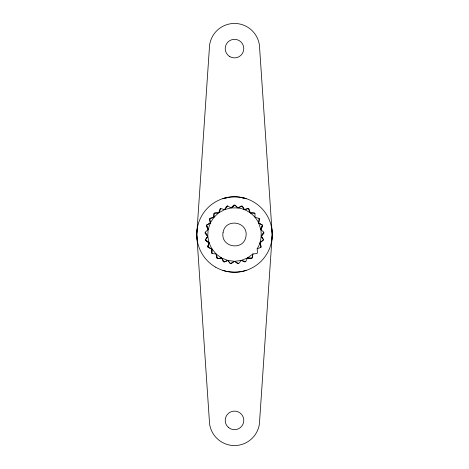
<?xml version="1.0" encoding="UTF-8"?>
<svg xmlns="http://www.w3.org/2000/svg" width="469" height="469" viewBox="0 0 469 469"><rect width="100%" height="100%" fill="white"/><g stroke="black" fill="none" stroke-linecap="round" stroke-linejoin="round"><path stroke-width="0.7" d="M213.794 217.51L214.057 213.407L214.732 212.774L218.566 212.891L224.54 209.643L230.988 207.914L238.012 207.914C246.934 209.192 254.726 214.855 258.7 222.945L260.87 229.622C261.731 236.206 260.899 243.112 257.17 248.758L257.428 252.861L256.836 253.582L252.967 253.946L247.286 258.073L241.265 260.418L234.688 261.344L227.735 260.418L221.714 258.073L216.25 254.128L211.83 248.758L208.91 242.614L205.739 240.462L205.563 239.548L207.761 236.071L208.13 229.622L210.3 222.945L213.934 217.346L218.566 212.891L214.057 213.407L213.794 217.51L209.948 218.372L209.45 219.152L210.3 222.945L206.712 224.979L206.424 225.865L208.13 229.622L205.217 232.19L205.158 233.122L207.779 236.288L205.563 239.548L209.027 242.977L207.726 246.583L208.125 247.427L211.941 248.945L211.572 252.861L212.164 253.582L216.033 253.946L216.86 257.991L217.61 258.536L221.714 258.073L224.118 261.978L227.94 260.465L230.355 263.584L231.281 263.695L234.312 261.344L230.355 263.584L227.735 260.418L224.118 261.978L223.256 261.638L221.714 258.073M211.572 252.861L211.83 248.758L208.125 247.427L208.951 242.801L207.761 236.071L205.217 232.19M263.842 233.122L261.239 236.071L263.437 239.548L260.09 242.614L263.261 240.462L263.437 239.548L261.221 236.288L263.842 233.122L263.783 232.19L260.87 229.622L262.576 225.865L262.288 224.979L258.7 222.945L259.052 218.372L255.066 217.346L254.943 213.407L254.268 212.774L250.434 212.891L254.943 213.407M197.226 228.596L196.763 234.5L209.344 420.394A25.156 25.156 0 0 0 234.5 445.55A25.156 25.156 0 0 0 259.656 420.394L272.237 234.5L259.656 48.606A25.156 25.156 0 0 0 234.5 23.45A25.156 25.156 0 0 0 209.344 48.606L196.763 234.5L197.226 240.404M261.239 236.071L263.783 232.19M271.774 240.404L272.237 234.5L271.774 228.596M252.75 254.128L252.14 257.991L251.39 258.536L247.286 258.073L245.744 261.638L244.882 261.978L241.265 260.418L238.645 263.584L237.719 263.695L234.688 261.344L238.645 263.584M252.967 253.946L252.14 257.991L247.526 257.921L251.39 258.536M258.7 222.945L259.55 219.152L259.052 218.372M207.726 246.583L208.951 242.801L205.739 240.462M220.758 208.541L218.871 212.668L219.943 208.986L220.758 208.541L224.54 209.643L227.647 205.938L230.988 207.914L234.037 205.129L234.963 205.129L238.012 207.914L242.256 206.167L244.46 209.643L248.242 208.541L249.057 208.986L250.129 212.668L248.242 208.541L244.261 209.555L242.256 206.167L241.353 205.938L238.012 207.914M260.875 247.427L261.274 246.583L259.973 242.977L260.875 247.427L257.17 248.763M262.576 225.865L260.805 229.347L262.288 224.979L258.806 223.209M224.545 209.637L226.744 206.167L227.647 205.938M234.037 205.129L231.27 207.89L234.963 205.129L237.73 207.89M210.194 223.209L206.712 224.979L208.195 229.347L206.424 225.865M213.934 217.346L209.948 218.372L210.3 222.945M222.839 198.61C230.408 196.212 238.586 196.306 246.161 198.61M246.161 270.39C238.592 272.788 230.414 272.694 222.839 270.39M221.474 257.921L217.61 258.536L216.25 254.128L216.86 257.991M225.208 198.041L226.633 198.041M242.367 198.041L243.792 198.041M241.265 260.418L245.744 261.638M205.158 233.122L207.779 236.288M211.941 248.945L212.164 253.582M208.91 242.614L209.027 242.977M223.027 232.683C220.442 247.579 243.798 251.361 245.973 236.317C248.558 221.421 225.202 217.639 223.027 232.683M215.634 267.178A37.737 37.737 0 0 0 272.237 234.5A37.737 37.737 0 0 0 215.634 201.822A37.737 37.737 0 0 0 215.634 267.178M228.649 427.617A9.292 9.292 0 0 0 243.681 421.848A9.292 9.292 0 0 0 231.17 411.718A9.292 9.292 0 0 0 228.649 427.617M229.851 56.655A9.292 9.292 0 0 0 243.792 48.606A9.292 9.292 0 0 0 229.851 40.557A9.292 9.292 0 0 0 229.851 56.655"/></g></svg>
